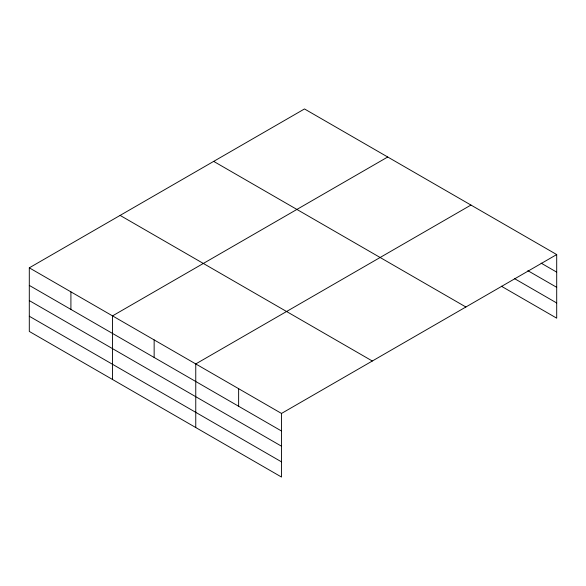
<?xml version="1.0" encoding="UTF-8"?>
<svg xmlns="http://www.w3.org/2000/svg" width="586" height="586" viewBox="0 0 586 586"><rect width="100%" height="100%" fill="white"/><g stroke="black" fill="none" stroke-linecap="round" stroke-linejoin="round"><path stroke-width="0.88" d="M501.352 286.21L556.7 318.169L556.7 254.566L304.493 108.952L29.3 267.831L29.3 331.434L281.507 477.048L281.507 413.445L29.3 267.831M387.72 157.004L112.527 315.883L112.527 379.486M470.946 205.056L195.761 363.935L195.761 427.538M281.507 413.445L556.7 254.566M541.112 263.129L556.7 272.131M527.854 270.673L556.7 287.323M514.603 278.672L556.7 302.977M213.678 161.384L465.885 306.998M120.115 215.406L372.322 361.013M29.3 285.397L281.507 431.01M29.3 300.589L281.507 446.202M29.3 316.242L281.507 461.856M238.634 388.694L238.634 406.259M154.147 339.909L154.147 357.475M70.913 291.857L70.913 309.423"/></g></svg>
